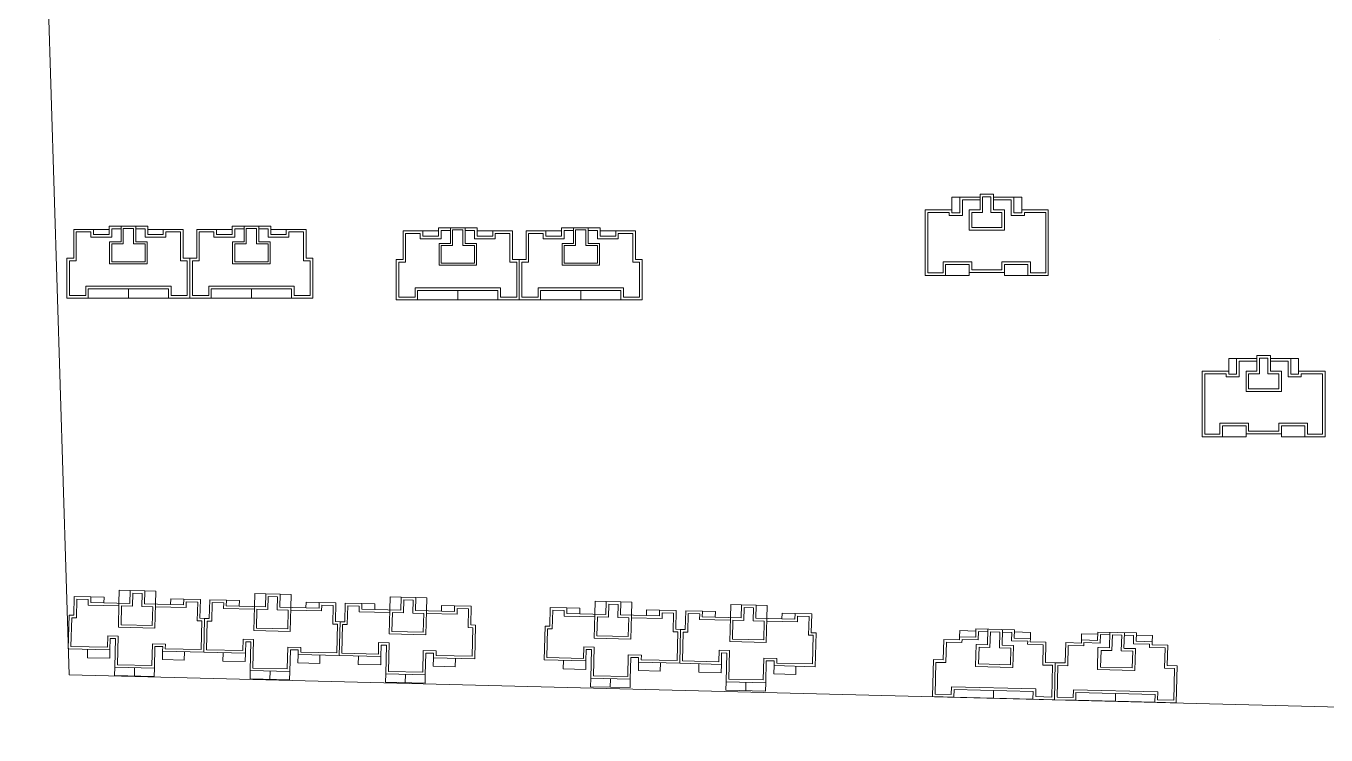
# Model space of a CAD drawing. Extents: x 109296 to 172296, y -14588 to 29909.
# Drawn here: x 112789 to 115782, y -11594 to -9962 of the extents above; entities that cross this region are included whole.
import ezdxf

# ---------------------------------------------------------------- set-up
doc = ezdxf.new("R2010")
doc.units = 0
doc.header["$LTSCALE"] = 1000
doc.header["$MEASUREMENT"] = 0
doc.layers.add('140', color=2, linetype='Continuous', lineweight=5)
doc.layers.add('DingDianTu', color=5, linetype='Continuous', lineweight=0)

# ---------------------------------------------------------------- blocks, each defined once
blk = doc.blocks.new('dafasfd')
at = {"layer": 'DingDianTu', "color": 7, "const_width": 100}
blk.add_lwpolyline([(36368038, 16363912), (36368954, 16361479), (36372042, 16362641), (36374261, 16356745), (36369114, 16354807), (36369537, 16353684), (36361113, 16350514), (36359352, 16355194), (36360288, 16355546), (36359830, 16356763), (36358894, 16356410), (36357556, 16359967)], close=True, dxfattribs=at)
for points in [[(36363546, 16362221), (36362876, 16363999), (36359039, 16362555), (36359708, 16360777)], [(36371734, 16355794), (36372686, 16353267), (36369878, 16352210), (36369350, 16353614)]]:
    blk.add_lwpolyline(points, dxfattribs=at)
at = {"layer": 'DingDianTu', "color": 7}
for points in [[(36369878, 16352210), (36361642, 16349110), (36361113, 16350514)], [(36368038, 16363912), (36371127, 16365074), (36372042, 16362641)]]:
    blk.add_lwpolyline(points, dxfattribs=at)
blk = doc.blocks.new('*E49')
at = {"layer": 'DingDianTu', "color": 7, "xscale": 0.001000002024510444, "yscale": 0.001000000163912773, "zscale": 0.001, "rotation": 339.3761177849276}
blk.add_blockref('dafasfd', (22613, -20413), dxfattribs=at)

msp = doc.modelspace()

# ---------------------------------------------------------------- linework, layer by layer
at = {"layer": '140', "color": 7}
for p, q in [((112789.1, -8241.3), (112888.4, -11454.9)), ((114921.1, -10356.1), (114939.1, -10356.1)), ((114921.1, -10384.9), (114921.1, -10356.1)), ((114939.1, -10356.1), (114939.1, -10392.1)), ((114985.9, -10356.1), (114939.1, -10356.1)), ((114985.9, -10348.9), (114985.9, -10356.1)), ((115017.1, -10348.9), (114985.9, -10348.9)), ((114985.9, -10356.1), (114985.9, -10384.9)), ((114991.9, -10354.9), (114991.9, -10356.1)), ((115011.1, -10354.9), (114991.9, -10354.9)), ((114991.9, -10356.1), (114991.9, -10390.9)), ((115011.1, -10390.9), (115011.1, -10354.9)), ((115017.1, -10356.1), (115017.1, -10348.9)), ((115017.1, -10384.9), (115017.1, -10348.9)), ((115063.9, -10356.1), (115017.1, -10356.1)), ((115081.9, -10356.1), (115063.9, -10356.1)), ((115063.9, -10392.1), (115063.9, -10356.1)), ((115081.9, -10384.9), (115081.9, -10356.1)), ((114859.9, -10384.9), (114859.9, -10536.1)), ((114899.5, -10384.9), (114859.9, -10384.9)), ((114921.1, -10384.9), (114899.5, -10384.9)), ((114921.1, -10392.1), (114921.1, -10384.9)), ((114945.1, -10362.1), (114945.1, -10398.1)), ((114985.9, -10362.1), (114945.1, -10362.1)), ((114960.7, -10384.9), (114960.7, -10431.7)), ((114985.9, -10384.9), (114960.7, -10384.9)), ((115057.9, -10362.1), (115017.1, -10362.1)), ((115042.3, -10384.9), (115017.1, -10384.9)), ((115042.3, -10431.7), (115042.3, -10384.9)), ((115057.9, -10398.1), (115057.9, -10362.1)), ((115081.9, -10384.9), (115081.9, -10392.1)), ((115103.5, -10384.9), (115081.9, -10384.9)), ((115143.1, -10384.9), (115103.5, -10384.9)), ((115143.1, -10536.1), (115143.1, -10384.9)), ((114865.9, -10390.9), (114865.9, -10530.1)), ((114899.5, -10390.9), (114865.9, -10390.9)), ((114915.1, -10390.9), (114899.5, -10390.9)), ((114915.1, -10398.1), (114915.1, -10390.9)), ((114945.1, -10398.1), (114915.1, -10398.1)), ((114939.1, -10392.1), (114921.1, -10392.1)), ((114966.7, -10390.9), (114966.7, -10425.7)), ((114991.9, -10390.9), (114966.7, -10390.9)), ((115036.3, -10390.9), (115011.1, -10390.9)), ((115036.3, -10425.7), (115036.3, -10390.9)), ((115087.9, -10398.1), (115057.9, -10398.1)), ((115081.9, -10392.1), (115063.9, -10392.1)), ((115087.9, -10390.9), (115087.9, -10398.1)), ((115103.5, -10390.9), (115087.9, -10390.9)), ((115137.1, -10390.9), (115103.5, -10390.9)), ((115137.1, -10530.1), (115137.1, -10390.9)), ((112898.9, -10429.9), (112944.5, -10429.9)), ((112898.9, -10495.9), (112898.9, -10429.9)), ((112904.9, -10435.9), (112938.5, -10435.9)), ((112904.9, -10501.9), (112904.9, -10435.9)), ((112938.5, -10435.9), (112938.5, -10447.9)), ((112942.1, -10429.9), (112944.5, -10429.9)), ((112944.5, -10429.9), (112980.5, -10429.9)), ((112944.5, -10429.9), (112944.5, -10441.9)), ((112944.5, -10441.9), (112980.5, -10441.9)), ((112980.5, -10422.7), (113069.3, -10422.7)), ((112980.5, -10441.9), (112980.5, -10422.7)), ((112986.5, -10428.7), (113008.1, -10428.7)), ((112986.5, -10447.9), (112986.5, -10428.7)), ((113008.1, -10422.7), (113008.1, -10458.7)), ((113036.9, -10427.5), (113012.9, -10427.5)), ((113012.9, -10427.5), (113012.9, -10463.5)), ((113036.9, -10463.5), (113036.9, -10427.5)), ((113041.7, -10458.7), (113041.7, -10422.7)), ((113041.7, -10428.7), (113063.3, -10428.7)), ((113063.3, -10428.7), (113063.3, -10447.9)), ((113069.3, -10422.7), (113069.3, -10441.9)), ((113105.3, -10429.9), (113069.3, -10429.9)), ((113069.3, -10441.9), (113105.3, -10441.9)), ((113105.3, -10429.9), (113150.9, -10429.9)), ((113105.3, -10441.9), (113105.3, -10429.9)), ((113111.3, -10435.9), (113144.9, -10435.9)), ((113111.3, -10447.9), (113111.3, -10435.9)), ((113144.9, -10435.9), (113144.9, -10501.9)), ((113150.9, -10429.9), (113150.9, -10495.9)), ((113182.1, -10429.9), (113227.7, -10429.9)), ((113182.1, -10495.9), (113182.1, -10429.9)), ((113188.1, -10435.9), (113221.7, -10435.9)), ((113188.1, -10501.9), (113188.1, -10435.9)), ((113221.7, -10435.9), (113221.7, -10447.9)), ((113225.3, -10429.9), (113227.7, -10429.9)), ((113227.7, -10429.9), (113263.7, -10429.9)), ((113227.7, -10429.9), (113227.7, -10441.9)), ((113227.7, -10441.9), (113263.7, -10441.9)), ((113263.7, -10422.7), (113352.5, -10422.7)), ((113263.7, -10441.9), (113263.7, -10422.7)), ((113269.7, -10428.7), (113291.3, -10428.7)), ((113269.7, -10447.9), (113269.7, -10428.7)), ((113291.3, -10422.7), (113291.3, -10458.7)), ((113320.1, -10427.5), (113296.1, -10427.5)), ((113296.1, -10427.5), (113296.1, -10463.5)), ((113320.1, -10463.5), (113320.1, -10427.5)), ((113324.9, -10458.7), (113324.9, -10422.7)), ((113324.9, -10428.7), (113346.5, -10428.7)), ((113346.5, -10428.7), (113346.5, -10447.9)), ((113352.5, -10422.7), (113352.5, -10441.9)), ((113388.5, -10429.9), (113352.5, -10429.9)), ((113352.5, -10441.9), (113388.5, -10441.9)), ((113388.5, -10429.9), (113434.1, -10429.9)), ((113388.5, -10441.9), (113388.5, -10429.9)), ((113394.5, -10435.9), (113428.1, -10435.9)), ((113394.5, -10447.9), (113394.5, -10435.9)), ((113428.1, -10435.9), (113428.1, -10501.9)), ((113434.1, -10429.9), (113434.1, -10495.9)), ((113657.3, -10433.4), (113702.9, -10433.4)), ((113657.3, -10499.4), (113657.3, -10433.4)), ((113663.3, -10439.4), (113696.9, -10439.4)), ((113663.3, -10505.4), (113663.3, -10439.4)), ((113696.9, -10439.4), (113696.9, -10451.4)), ((113700.5, -10433.4), (113702.9, -10433.4)), ((113702.9, -10433.4), (113738.9, -10433.4)), ((113702.9, -10433.4), (113702.9, -10445.4)), ((113702.9, -10445.4), (113738.9, -10445.4)), ((113738.9, -10426.2), (113827.7, -10426.2)), ((113738.9, -10445.4), (113738.9, -10426.2)), ((113744.9, -10432.2), (113766.5, -10432.2)), ((113744.9, -10451.4), (113744.9, -10432.2)), ((113766.5, -10426.2), (113766.5, -10462.2)), ((113795.3, -10431), (113771.3, -10431)), ((113771.3, -10431), (113771.3, -10467)), ((113795.3, -10467), (113795.3, -10431)), ((113800.1, -10462.2), (113800.1, -10426.2)), ((113800.1, -10432.2), (113821.7, -10432.2)), ((113821.7, -10432.2), (113821.7, -10451.4)), ((113827.7, -10426.2), (113827.7, -10445.4)), ((113863.7, -10433.4), (113827.7, -10433.4)), ((113827.7, -10445.4), (113863.7, -10445.4)), ((113863.7, -10433.4), (113909.3, -10433.4)), ((113863.7, -10445.4), (113863.7, -10433.4)), ((113869.7, -10439.4), (113903.3, -10439.4)), ((113869.7, -10451.4), (113869.7, -10439.4)), ((113903.3, -10439.4), (113903.3, -10505.4)), ((113909.3, -10433.4), (113909.3, -10499.4)), ((113940.5, -10433.4), (113986.1, -10433.4)), ((113940.5, -10499.4), (113940.5, -10433.4)), ((113946.5, -10439.4), (113980.1, -10439.4)), ((113946.5, -10505.4), (113946.5, -10439.4)), ((113980.1, -10439.4), (113980.1, -10451.4)), ((113983.7, -10433.4), (113986.1, -10433.4)), ((113986.1, -10433.4), (114022.1, -10433.4)), ((113986.1, -10433.4), (113986.1, -10445.4)), ((113986.1, -10445.4), (114022.1, -10445.4)), ((114022.1, -10426.2), (114110.9, -10426.2)), ((114022.1, -10445.4), (114022.1, -10426.2)), ((114028.1, -10432.2), (114049.7, -10432.2)), ((114028.1, -10451.4), (114028.1, -10432.2)), ((114049.7, -10426.2), (114049.7, -10462.2)), ((114078.5, -10431), (114054.5, -10431)), ((114054.5, -10431), (114054.5, -10467)), ((114078.5, -10467), (114078.5, -10431)), ((114083.3, -10462.2), (114083.3, -10426.2)), ((114083.3, -10432.2), (114104.9, -10432.2)), ((114104.9, -10432.2), (114104.9, -10451.4)), ((114110.9, -10426.2), (114110.9, -10445.4)), ((114146.9, -10433.4), (114110.9, -10433.4)), ((114110.9, -10445.4), (114146.9, -10445.4)), ((114146.9, -10433.4), (114192.5, -10433.4)), ((114146.9, -10445.4), (114146.9, -10433.4)), ((114152.9, -10439.4), (114186.5, -10439.4)), ((114152.9, -10451.4), (114152.9, -10439.4)), ((114186.5, -10439.4), (114186.5, -10505.4)), ((114192.5, -10433.4), (114192.5, -10499.4)), ((114960.7, -10431.7), (115042.3, -10431.7)), ((114966.7, -10425.7), (115036.3, -10425.7)), ((112938.5, -10447.9), (112986.5, -10447.9)), ((112981.7, -10458.7), (112981.7, -10509.1)), ((113008.1, -10458.7), (112981.7, -10458.7)), ((112986.5, -10463.5), (112986.5, -10504.3)), ((113012.9, -10463.5), (112986.5, -10463.5)), ((113063.3, -10463.5), (113036.9, -10463.5)), ((113068.1, -10458.7), (113041.7, -10458.7)), ((113063.3, -10447.9), (113111.3, -10447.9)), ((113063.3, -10504.3), (113063.3, -10463.5)), ((113068.1, -10509.1), (113068.1, -10458.7)), ((113221.7, -10447.9), (113269.7, -10447.9)), ((113264.9, -10458.7), (113264.9, -10509.1)), ((113291.3, -10458.7), (113264.9, -10458.7)), ((113269.7, -10463.5), (113269.7, -10504.3)), ((113296.1, -10463.5), (113269.7, -10463.5)), ((113346.5, -10463.5), (113320.1, -10463.5)), ((113351.3, -10458.7), (113324.9, -10458.7)), ((113346.5, -10447.9), (113394.5, -10447.9)), ((113346.5, -10504.3), (113346.5, -10463.5)), ((113351.3, -10509.1), (113351.3, -10458.7)), ((113696.9, -10451.4), (113744.9, -10451.4)), ((113740.1, -10462.2), (113740.1, -10512.6)), ((113766.5, -10462.2), (113740.1, -10462.2)), ((113744.9, -10467), (113744.9, -10507.8)), ((113771.3, -10467), (113744.9, -10467)), ((113821.7, -10467), (113795.3, -10467)), ((113826.5, -10462.2), (113800.1, -10462.2)), ((113821.7, -10451.4), (113869.7, -10451.4)), ((113821.7, -10507.8), (113821.7, -10467)), ((113826.5, -10512.6), (113826.5, -10462.2)), ((113980.1, -10451.4), (114028.1, -10451.4)), ((114023.3, -10462.2), (114023.3, -10512.6)), ((114049.7, -10462.2), (114023.3, -10462.2)), ((114028.1, -10467), (114028.1, -10507.8)), ((114054.5, -10467), (114028.1, -10467)), ((114104.9, -10467), (114078.5, -10467)), ((114109.7, -10462.2), (114083.3, -10462.2)), ((114104.9, -10451.4), (114152.9, -10451.4)), ((114104.9, -10507.8), (114104.9, -10467)), ((114109.7, -10512.6), (114109.7, -10462.2)), ((112883.3, -10495.9), (112898.9, -10495.9)), ((112883.3, -10588.3), (112883.3, -10495.9)), ((112889.3, -10501.9), (112904.9, -10501.9)), ((112889.3, -10582.3), (112889.3, -10501.9)), ((112986.5, -10504.3), (113063.3, -10504.3)), ((113144.9, -10501.9), (113160.5, -10501.9)), ((113150.9, -10495.9), (113166.5, -10495.9)), ((113160.5, -10501.9), (113160.5, -10582.3)), ((113166.5, -10495.9), (113166.5, -10588.3)), ((113166.5, -10495.9), (113182.1, -10495.9)), ((113166.5, -10588.3), (113166.5, -10495.9)), ((113172.5, -10501.9), (113188.1, -10501.9)), ((113172.5, -10582.3), (113172.5, -10501.9)), ((113269.7, -10504.3), (113346.5, -10504.3)), ((113428.1, -10501.9), (113443.7, -10501.9)), ((113434.1, -10495.9), (113449.7, -10495.9)), ((113443.7, -10501.9), (113443.7, -10582.3)), ((113449.7, -10495.9), (113449.7, -10588.3)), ((113641.7, -10499.4), (113657.3, -10499.4)), ((113641.7, -10591.8), (113641.7, -10499.4)), ((113647.7, -10505.4), (113663.3, -10505.4)), ((113647.7, -10585.8), (113647.7, -10505.4)), ((113903.3, -10505.4), (113918.9, -10505.4)), ((113909.3, -10499.4), (113924.9, -10499.4)), ((113918.9, -10505.4), (113918.9, -10585.8)), ((113924.9, -10499.4), (113924.9, -10591.8)), ((113924.9, -10499.4), (113940.5, -10499.4)), ((113924.9, -10591.8), (113924.9, -10499.4)), ((113930.9, -10505.4), (113946.5, -10505.4)), ((113930.9, -10585.8), (113930.9, -10505.4)), ((114186.5, -10505.4), (114202.1, -10505.4)), ((114192.5, -10499.4), (114208.1, -10499.4)), ((114202.1, -10505.4), (114202.1, -10585.8)), ((114208.1, -10499.4), (114208.1, -10591.8)), ((114900.7, -10504.9), (114966.7, -10504.9)), ((114900.7, -10530.1), (114900.7, -10504.9)), ((114966.7, -10504.9), (114966.7, -10522.9)), ((115036.3, -10504.9), (115102.3, -10504.9)), ((115036.3, -10522.9), (115036.3, -10504.9)), ((115102.3, -10504.9), (115102.3, -10530.1)), ((112981.7, -10507.9), (112981.7, -10509.1)), ((112981.7, -10509.1), (113068.1, -10509.1)), ((113066.9, -10509.1), (113068.1, -10509.1)), ((113264.9, -10507.9), (113264.9, -10509.1)), ((113264.9, -10509.1), (113351.3, -10509.1)), ((113350.1, -10509.1), (113351.3, -10509.1)), ((113740.1, -10511.4), (113740.1, -10512.6)), ((113740.1, -10512.6), (113826.5, -10512.6)), ((113744.9, -10507.8), (113821.7, -10507.8)), ((113825.3, -10512.6), (113826.5, -10512.6)), ((114023.3, -10511.4), (114023.3, -10512.6)), ((114023.3, -10512.6), (114109.7, -10512.6)), ((114028.1, -10507.8), (114104.9, -10507.8)), ((114108.5, -10512.6), (114109.7, -10512.6)), ((114859.9, -10536.1), (114906.7, -10536.1)), ((114865.9, -10530.1), (114900.7, -10530.1)), ((114906.7, -10510.9), (114960.7, -10510.9)), ((114906.7, -10536.1), (114906.7, -10510.9)), ((114906.7, -10536.1), (114960.7, -10536.1)), ((114960.7, -10510.9), (114960.7, -10528.9)), ((114960.7, -10536.1), (114960.7, -10528.9)), ((114960.7, -10528.9), (115001.5, -10528.9)), ((114966.7, -10522.9), (115001.5, -10522.9)), ((115001.5, -10522.9), (115036.3, -10522.9)), ((115001.5, -10528.9), (115042.3, -10528.9)), ((115042.3, -10510.9), (115096.3, -10510.9)), ((115042.3, -10528.9), (115042.3, -10510.9)), ((115042.3, -10536.1), (115042.3, -10528.9)), ((115096.3, -10536.1), (115042.3, -10536.1)), ((115096.3, -10510.9), (115096.3, -10536.1)), ((115096.3, -10536.1), (115143.1, -10536.1)), ((115102.3, -10530.1), (115137.1, -10530.1)), ((112926.5, -10560.7), (112926.5, -10582.3)), ((113024.9, -10560.7), (112926.5, -10560.7)), ((113123.3, -10560.7), (113024.9, -10560.7)), ((113123.3, -10582.3), (113123.3, -10560.7)), ((113209.7, -10560.7), (113209.7, -10582.3)), ((113308.1, -10560.7), (113209.7, -10560.7)), ((113406.5, -10560.7), (113308.1, -10560.7)), ((113406.5, -10582.3), (113406.5, -10560.7)), ((113684.9, -10564.2), (113684.9, -10585.8)), ((113783.3, -10564.2), (113684.9, -10564.2)), ((113881.7, -10564.2), (113783.3, -10564.2)), ((113881.7, -10585.8), (113881.7, -10564.2)), ((113968.1, -10564.2), (113968.1, -10585.8)), ((114066.5, -10564.2), (113968.1, -10564.2)), ((114164.9, -10564.2), (114066.5, -10564.2)), ((114164.9, -10585.8), (114164.9, -10564.2)), ((112932.5, -10588.3), (112883.3, -10588.3)), ((112926.5, -10582.3), (112889.3, -10582.3)), ((112932.5, -10566.7), (112932.5, -10588.3)), ((113024.9, -10566.7), (112932.5, -10566.7)), ((113024.9, -10588.3), (112932.5, -10588.3)), ((113117.3, -10566.7), (113024.9, -10566.7)), ((113024.9, -10566.7), (113024.9, -10588.3)), ((113024.9, -10588.3), (113117.3, -10588.3)), ((113117.3, -10588.3), (113117.3, -10566.7)), ((113166.5, -10588.3), (113117.3, -10588.3)), ((113160.5, -10582.3), (113123.3, -10582.3)), ((113215.7, -10588.3), (113166.5, -10588.3)), ((113209.7, -10582.3), (113172.5, -10582.3)), ((113215.7, -10566.7), (113215.7, -10588.3)), ((113308.1, -10566.7), (113215.7, -10566.7)), ((113308.1, -10588.3), (113215.7, -10588.3)), ((113400.5, -10566.7), (113308.1, -10566.7)), ((113308.1, -10566.7), (113308.1, -10588.3)), ((113308.1, -10588.3), (113400.5, -10588.3)), ((113400.5, -10588.3), (113400.5, -10566.7)), ((113449.7, -10588.3), (113400.5, -10588.3)), ((113443.7, -10582.3), (113406.5, -10582.3)), ((113690.9, -10591.8), (113641.7, -10591.8)), ((113684.9, -10585.8), (113647.7, -10585.8)), ((113690.9, -10570.2), (113690.9, -10591.8)), ((113783.3, -10570.2), (113690.9, -10570.2)), ((113783.3, -10591.8), (113690.9, -10591.8)), ((113875.7, -10570.2), (113783.3, -10570.2)), ((113783.3, -10570.2), (113783.3, -10591.8)), ((113783.3, -10591.8), (113875.7, -10591.8)), ((113875.7, -10591.8), (113875.7, -10570.2)), ((113924.9, -10591.8), (113875.7, -10591.8)), ((113918.9, -10585.8), (113881.7, -10585.8)), ((113974.1, -10591.8), (113924.9, -10591.8)), ((113968.1, -10585.8), (113930.9, -10585.8)), ((113974.1, -10570.2), (113974.1, -10591.8)), ((114066.5, -10570.2), (113974.1, -10570.2)), ((114066.5, -10591.8), (113974.1, -10591.8)), ((114158.9, -10570.2), (114066.5, -10570.2)), ((114066.5, -10570.2), (114066.5, -10591.8)), ((114066.5, -10591.8), (114158.9, -10591.8)), ((114158.9, -10591.8), (114158.9, -10570.2)), ((114208.1, -10591.8), (114158.9, -10591.8)), ((114202.1, -10585.8), (114164.9, -10585.8)), ((115558.7, -10727.4), (115576.7, -10727.4)), ((115558.7, -10756.2), (115558.7, -10727.4)), ((115576.7, -10727.4), (115576.7, -10763.4)), ((115623.5, -10727.4), (115576.7, -10727.4)), ((115582.7, -10733.4), (115582.7, -10769.4)), ((115623.5, -10733.4), (115582.7, -10733.4)), ((115623.5, -10720.2), (115623.5, -10727.4)), ((115654.7, -10720.2), (115623.5, -10720.2)), ((115623.5, -10727.4), (115623.5, -10756.2)), ((115629.5, -10726.2), (115629.5, -10727.4)), ((115648.7, -10726.2), (115629.5, -10726.2)), ((115629.5, -10727.4), (115629.5, -10762.2)), ((115648.7, -10762.2), (115648.7, -10726.2)), ((115654.7, -10727.4), (115654.7, -10720.2)), ((115654.7, -10756.2), (115654.7, -10720.2)), ((115701.5, -10727.4), (115654.7, -10727.4)), ((115695.5, -10733.4), (115654.7, -10733.4)), ((115695.5, -10769.4), (115695.5, -10733.4)), ((115719.5, -10727.4), (115701.5, -10727.4)), ((115701.5, -10763.4), (115701.5, -10727.4)), ((115719.5, -10756.2), (115719.5, -10727.4)), ((115497.5, -10756.2), (115497.5, -10907.4)), ((115537.1, -10756.2), (115497.5, -10756.2)), ((115503.5, -10762.2), (115503.5, -10901.4)), ((115537.1, -10762.2), (115503.5, -10762.2)), ((115558.7, -10756.2), (115537.1, -10756.2)), ((115552.7, -10762.2), (115537.1, -10762.2)), ((115552.7, -10769.4), (115552.7, -10762.2)), ((115582.7, -10769.4), (115552.7, -10769.4)), ((115558.7, -10763.4), (115558.7, -10756.2)), ((115576.7, -10763.4), (115558.7, -10763.4)), ((115598.3, -10756.2), (115598.3, -10803)), ((115623.5, -10756.2), (115598.3, -10756.2)), ((115604.3, -10762.2), (115604.3, -10797)), ((115629.5, -10762.2), (115604.3, -10762.2)), ((115673.9, -10762.2), (115648.7, -10762.2)), ((115679.9, -10756.2), (115654.7, -10756.2)), ((115673.9, -10797), (115673.9, -10762.2)), ((115679.9, -10803), (115679.9, -10756.2)), ((115725.5, -10769.4), (115695.5, -10769.4)), ((115719.5, -10763.4), (115701.5, -10763.4)), ((115719.5, -10756.2), (115719.5, -10763.4)), ((115741.1, -10756.2), (115719.5, -10756.2)), ((115725.5, -10762.2), (115725.5, -10769.4)), ((115741.1, -10762.2), (115725.5, -10762.2)), ((115780.7, -10756.2), (115741.1, -10756.2)), ((115774.7, -10762.2), (115741.1, -10762.2)), ((115774.7, -10901.4), (115774.7, -10762.2)), ((115780.7, -10907.4), (115780.7, -10756.2)), ((115598.3, -10803), (115679.9, -10803)), ((115604.3, -10797), (115673.9, -10797)), ((115538.3, -10876.2), (115604.3, -10876.2)), ((115538.3, -10901.4), (115538.3, -10876.2)), ((115544.3, -10882.2), (115598.3, -10882.2)), ((115544.3, -10907.4), (115544.3, -10882.2)), ((115598.3, -10882.2), (115598.3, -10900.2)), ((115604.3, -10876.2), (115604.3, -10894.2)), ((115604.3, -10894.2), (115639.1, -10894.2)), ((115639.1, -10894.2), (115673.9, -10894.2)), ((115673.9, -10876.2), (115739.9, -10876.2)), ((115673.9, -10894.2), (115673.9, -10876.2)), ((115679.9, -10882.2), (115733.9, -10882.2)), ((115679.9, -10900.2), (115679.9, -10882.2)), ((115733.9, -10882.2), (115733.9, -10907.4)), ((115739.9, -10876.2), (115739.9, -10901.4)), ((115497.5, -10907.4), (115544.3, -10907.4)), ((115503.5, -10901.4), (115538.3, -10901.4)), ((115544.3, -10907.4), (115598.3, -10907.4)), ((115598.3, -10907.4), (115598.3, -10900.2)), ((115598.3, -10900.2), (115639.1, -10900.2)), ((115639.1, -10900.2), (115679.9, -10900.2)), ((115679.9, -10907.4), (115679.9, -10900.2)), ((115733.9, -10907.4), (115679.9, -10907.4)), ((115733.9, -10907.4), (115780.7, -10907.4)), ((115739.9, -10901.4), (115774.7, -10901.4)), ((112899.3, -11317.8), (112900.3, -11274.6)), ((112900.3, -11274.6), (112938.7, -11275.6)), ((112905.1, -11323.9), (112906.2, -11280.8)), ((112906.2, -11280.8), (112932.6, -11281.4)), ((112932.6, -11281.4), (112932.3, -11294.6)), ((112938.7, -11275.6), (112938.4, -11288.8)), ((112938.7, -11275.6), (112968.7, -11276.3)), ((112968.7, -11276.3), (112968.4, -11289.5)), ((113003.2, -11290.4), (113003.9, -11260.4)), ((113003.9, -11260.4), (113029.1, -11261)), ((113028.4, -11291), (113029.1, -11261)), ((113029.1, -11261), (113062.7, -11261.8)), ((113035, -11267.1), (113034.2, -11297.1)), ((113056.6, -11267.7), (113035, -11267.1)), ((113055.8, -11297.7), (113056.6, -11267.7)), ((113062.7, -11261.8), (113062, -11291.8)), ((113062.7, -11261.8), (113087.9, -11262.4)), ((113087.9, -11262.4), (113087.2, -11292.4)), ((113121.9, -11293.3), (113122.3, -11280.1)), ((113122.3, -11280.1), (113152.3, -11280.8)), ((113151.9, -11294), (113152.3, -11280.8)), ((113152.3, -11280.8), (113190.6, -11281.8)), ((113190.6, -11281.8), (113189.6, -11325)), ((113211.2, -11325.5), (113212.2, -11282.3)), ((113212.2, -11282.3), (113250.6, -11283.3)), ((113250.6, -11283.3), (113250.3, -11296.5)), ((113250.6, -11283.3), (113280.6, -11284)), ((113280.6, -11284), (113280.3, -11297.2)), ((113315.1, -11298.1), (113315.8, -11268.1)), ((113315.8, -11268.1), (113341, -11268.7)), ((113340.3, -11298.7), (113341, -11268.7)), ((113341, -11268.7), (113374.6, -11269.5)), ((113346.9, -11274.9), (113346.1, -11304.9)), ((113368.5, -11275.4), (113346.9, -11274.9)), ((113367.7, -11305.4), (113368.5, -11275.4)), ((113374.6, -11269.5), (113373.9, -11299.5)), ((113374.6, -11269.5), (113399.8, -11270.2)), ((113399.8, -11270.2), (113399.1, -11300.2)), ((113627, -11305.8), (113627.7, -11275.8)), ((113627.7, -11275.8), (113652.9, -11276.4)), ((113652.2, -11306.4), (113652.9, -11276.4)), ((113652.9, -11276.4), (113686.5, -11277.3)), ((113658.8, -11282.6), (113658, -11312.6)), ((113680.4, -11283.1), (113658.8, -11282.6)), ((113679.6, -11313.1), (113680.4, -11283.1)), ((113686.5, -11277.3), (113685.8, -11307.3)), ((113686.5, -11277.3), (113711.7, -11277.9)), ((113711.7, -11277.9), (113711, -11307.9)), ((112932.3, -11294.6), (113003, -11296.4)), ((112938.4, -11288.8), (113028.4, -11291)), ((113003.2, -11290.4), (113001.8, -11345.5)), ((113009, -11296.5), (113008, -11339.7)), ((113034.2, -11297.1), (113009, -11296.5)), ((113081, -11298.3), (113055.8, -11297.7)), ((113062, -11291.8), (113151.9, -11294)), ((113079.9, -11341.5), (113081, -11298.3)), ((113085.8, -11347.6), (113087.2, -11292.4)), ((113087, -11298.4), (113157.8, -11300.2)), ((113157.8, -11300.2), (113158.1, -11287)), ((113158.1, -11287), (113184.5, -11287.6)), ((113184.5, -11287.6), (113183.4, -11330.8)), ((113217, -11331.7), (113218.1, -11288.5)), ((113218.1, -11288.5), (113244.5, -11289.1)), ((113244.5, -11289.1), (113244.2, -11302.3)), ((113244.2, -11302.3), (113314.9, -11304.1)), ((113250.3, -11296.5), (113340.3, -11298.7)), ((113315.1, -11298.1), (113313.7, -11353.3)), ((113320.9, -11304.2), (113319.9, -11347.4)), ((113346.1, -11304.9), (113320.9, -11304.2)), ((113392.9, -11306), (113367.7, -11305.4)), ((113373.9, -11299.5), (113463.8, -11301.8)), ((113391.8, -11349.2), (113392.9, -11306)), ((113397.7, -11355.3), (113399.1, -11300.2)), ((113398.9, -11306.2), (113469.7, -11307.9)), ((113433.8, -11301), (113434.2, -11287.8)), ((113434.2, -11287.8), (113464.2, -11288.6)), ((113463.8, -11301.8), (113464.2, -11288.6)), ((113464.2, -11288.6), (113502.6, -11289.5)), ((113469.7, -11307.9), (113470, -11294.7)), ((113470, -11294.7), (113496.4, -11295.4)), ((113496.4, -11295.4), (113495.3, -11338.6)), ((113502.6, -11289.5), (113501.5, -11332.7)), ((113523.1, -11333.2), (113524.1, -11290.1)), ((113524.1, -11290.1), (113562.5, -11291)), ((113528.9, -11339.4), (113530, -11296.2)), ((113530, -11296.2), (113556.4, -11296.9)), ((113556.4, -11296.9), (113556.1, -11310.1)), ((113556.1, -11310.1), (113626.8, -11311.8)), ((113562.5, -11291), (113562.2, -11304.2)), ((113562.2, -11304.2), (113652.2, -11306.4)), ((113562.5, -11291), (113592.5, -11291.8)), ((113592.5, -11291.8), (113592.2, -11304.9)), ((113627, -11305.8), (113625.6, -11361)), ((113632.8, -11312), (113631.8, -11355.1)), ((113658, -11312.6), (113632.8, -11312)), ((113704.8, -11313.7), (113679.6, -11313.1)), ((113685.8, -11307.3), (113775.7, -11309.5)), ((113703.7, -11356.9), (113704.8, -11313.7)), ((113709.6, -11363.1), (113711, -11307.9)), ((113710.8, -11313.9), (113781.6, -11315.6)), ((113745.7, -11308.7), (113746.1, -11295.6)), ((113746.1, -11295.6), (113776.1, -11296.3)), ((113775.7, -11309.5), (113776.1, -11296.3)), ((113776.1, -11296.3), (113814.5, -11297.2)), ((113781.6, -11315.6), (113781.9, -11302.4)), ((113781.9, -11302.4), (113808.3, -11303.1)), ((113808.3, -11303.1), (113807.2, -11346.3)), ((113814.5, -11297.2), (113813.4, -11340.4)), ((113995.1, -11343.2), (113996.2, -11300)), ((113996.2, -11300), (114034.6, -11301)), ((114001, -11349.4), (114002.1, -11306.2)), ((114002.1, -11306.2), (114028.5, -11306.8)), ((114028.5, -11306.8), (114028.1, -11320)), ((114034.6, -11301), (114034.3, -11314.2)), ((114034.3, -11314.2), (114124.3, -11316.4)), ((114034.6, -11301), (114064.6, -11301.7)), ((114064.6, -11301.7), (114064.3, -11314.9)), ((114099.1, -11315.8), (114099.8, -11285.8)), ((114099.8, -11285.8), (114125, -11286.4)), ((114124.3, -11316.4), (114125, -11286.4)), ((114125, -11286.4), (114158.6, -11287.2)), ((114130.8, -11292.6), (114130.1, -11322.5)), ((114152.4, -11293.1), (114130.8, -11292.6)), ((114151.7, -11323.1), (114152.4, -11293.1)), ((114158.6, -11287.2), (114157.8, -11317.2)), ((114158.6, -11287.2), (114183.8, -11287.9)), ((114183.8, -11287.9), (114183, -11317.9)), ((114217.8, -11318.7), (114218.2, -11305.5)), ((114218.2, -11305.5), (114248.1, -11306.3)), ((114247.8, -11319.5), (114248.1, -11306.3)), ((114248.1, -11306.3), (114286.5, -11307.2)), ((114253.7, -11325.6), (114254, -11312.4)), ((114254, -11312.4), (114280.4, -11313.1)), ((114280.4, -11313.1), (114279.3, -11356.3)), ((114286.5, -11307.2), (114285.5, -11350.4)), ((114307.1, -11350.9), (114308.1, -11307.8)), ((114308.1, -11307.8), (114346.5, -11308.7)), ((114312.9, -11357.1), (114314, -11313.9)), ((114314, -11313.9), (114340.4, -11314.6)), ((114340.4, -11314.6), (114340, -11327.7)), ((114346.5, -11308.7), (114346.2, -11321.9)), ((114346.5, -11308.7), (114376.5, -11309.4)), ((114376.5, -11309.4), (114376.2, -11322.6)), ((114411, -11323.5), (114411.7, -11293.5)), ((114411.7, -11293.5), (114436.9, -11294.1)), ((114436.2, -11324.1), (114436.9, -11294.1)), ((114436.9, -11294.1), (114470.5, -11295)), ((114442.7, -11300.3), (114442, -11330.3)), ((114464.3, -11300.8), (114442.7, -11300.3)), ((114463.6, -11330.8), (114464.3, -11300.8)), ((114470.5, -11295), (114469.7, -11325)), ((114470.5, -11295), (114495.7, -11295.6)), ((114495.7, -11295.6), (114494.9, -11325.6)), ((114529.7, -11326.4), (114530.1, -11313.2)), ((114530.1, -11313.2), (114560, -11314)), ((114559.7, -11327.2), (114560, -11314)), ((114560, -11314), (114598.4, -11314.9)), ((114598.4, -11314.9), (114597.4, -11358.1)), ((112886.5, -11395.5), (112888.5, -11317.5)), ((112888.5, -11317.5), (112899.3, -11317.8)), ((112892.7, -11389.7), (112894.3, -11323.7)), ((112894.3, -11323.7), (112905.1, -11323.9)), ((113008, -11339.7), (113079.9, -11341.5)), ((113183.4, -11330.8), (113194.2, -11331.1)), ((113189.6, -11325), (113200.4, -11325.3)), ((113194.2, -11331.1), (113192.6, -11397.1)), ((113200.4, -11325.3), (113198.4, -11403.2)), ((113198.4, -11403.2), (113200.4, -11325.3)), ((113200.4, -11325.3), (113211.2, -11325.5)), ((113204.6, -11397.4), (113206.2, -11331.4)), ((113206.2, -11331.4), (113217, -11331.7)), ((113495.3, -11338.6), (113506.1, -11338.8)), ((113501.5, -11332.7), (113512.3, -11333)), ((113506.1, -11338.8), (113504.5, -11404.8)), ((113512.3, -11333), (113510.3, -11411)), ((113510.3, -11411), (113512.3, -11333)), ((113512.3, -11333), (113523.1, -11333.2)), ((113516.5, -11405.1), (113518.1, -11339.1)), ((113518.1, -11339.1), (113528.9, -11339.4)), ((113813.4, -11340.4), (113824.2, -11340.7)), ((113824.2, -11340.7), (113822.3, -11418.7)), ((113982.4, -11420.9), (113984.4, -11342.9)), ((113984.4, -11342.9), (113995.1, -11343.2)), ((114028.1, -11320), (114098.9, -11321.8)), ((114099.1, -11315.8), (114097.7, -11371)), ((114104.9, -11321.9), (114103.8, -11365.1)), ((114130.1, -11322.5), (114104.9, -11321.9)), ((114176.9, -11323.7), (114151.7, -11323.1)), ((114157.8, -11317.2), (114247.8, -11319.5)), ((114175.8, -11366.9), (114176.9, -11323.7)), ((114181.7, -11373), (114183, -11317.9)), ((114182.9, -11323.9), (114253.7, -11325.6)), ((114340, -11327.7), (114410.8, -11329.5)), ((114346.2, -11321.9), (114436.2, -11324.1)), ((114411, -11323.5), (114409.6, -11378.7)), ((114416.8, -11329.6), (114415.7, -11372.8)), ((114442, -11330.3), (114416.8, -11329.6)), ((114488.8, -11331.4), (114463.6, -11330.8)), ((114469.7, -11325), (114559.7, -11327.2)), ((114487.7, -11374.6), (114488.8, -11331.4)), ((114493.6, -11380.8), (114494.9, -11325.6)), ((114494.8, -11331.6), (114565.6, -11333.3)), ((114565.6, -11333.3), (114565.9, -11320.1)), ((114565.9, -11320.1), (114592.3, -11320.8)), ((114592.3, -11320.8), (114591.2, -11364)), ((112977.3, -11365.3), (112976.7, -11391.7)), ((113001.3, -11365.9), (112977.3, -11365.3)), ((112983.2, -11371.5), (112982.5, -11397.9)), ((112995.2, -11371.8), (112983.2, -11371.5)), ((112993.5, -11437.8), (112995.2, -11371.8)), ((112999.7, -11431.9), (113001.3, -11365.9)), ((113001.8, -11345.5), (113085.8, -11347.6)), ((113289.2, -11373.1), (113288.6, -11399.5)), ((113313.2, -11373.7), (113289.2, -11373.1)), ((113311.6, -11439.6), (113313.2, -11373.7)), ((113313.7, -11353.3), (113397.7, -11355.3)), ((113319.9, -11347.4), (113391.8, -11349.2)), ((113625.6, -11361), (113709.6, -11363.1)), ((113631.8, -11355.1), (113703.7, -11356.9)), ((113807.2, -11346.3), (113818, -11346.6)), ((113818, -11346.6), (113816.4, -11412.5)), ((113988.6, -11415.1), (113990.2, -11349.1)), ((113990.2, -11349.1), (114001, -11349.4)), ((114097.7, -11371), (114181.7, -11373)), ((114103.8, -11365.1), (114175.8, -11366.9)), ((114279.3, -11356.3), (114290.1, -11356.5)), ((114285.5, -11350.4), (114296.3, -11350.7)), ((114290.1, -11356.5), (114288.5, -11422.5)), ((114296.3, -11350.7), (114294.3, -11428.6)), ((114294.3, -11428.6), (114296.3, -11350.7)), ((114296.3, -11350.7), (114307.1, -11350.9)), ((114300.5, -11422.8), (114302.1, -11356.8)), ((114302.1, -11356.8), (114312.9, -11357.1)), ((114415.7, -11372.8), (114487.7, -11374.6)), ((114591.2, -11364), (114602, -11364.2)), ((114597.4, -11358.1), (114608.2, -11358.4)), ((114602, -11364.2), (114600.4, -11430.2)), ((114608.2, -11358.4), (114606.2, -11436.4)), ((114902.5, -11374), (114901.3, -11420.8)), ((114938.4, -11374.9), (114902.5, -11374)), ((114938.6, -11367.7), (114938.4, -11374.9)), ((114938.6, -11367.7), (114939, -11353.3)), ((114975.8, -11368.7), (114938.6, -11367.7)), ((114939, -11353.3), (114976.2, -11354.3)), ((114944.5, -11373.9), (114944.3, -11381.1)), ((114981.7, -11374.8), (114944.5, -11373.9)), ((114976.3, -11349.5), (114975.8, -11368.7)), ((115065.1, -11351.7), (114976.3, -11349.5)), ((114982.2, -11355.6), (114981.7, -11374.8)), ((115003.7, -11356.2), (114982.2, -11355.6)), ((115003.9, -11350.2), (115003, -11384.9)), ((115009.8, -11356.3), (115008.8, -11392.3)), ((115031.3, -11356.9), (115009.8, -11356.3)), ((115030.4, -11392.9), (115031.3, -11356.9)), ((115036.6, -11387), (115037.5, -11351)), ((115058.9, -11357.6), (115037.3, -11357)), ((115058.4, -11376.8), (115058.9, -11357.6)), ((115064.6, -11370.9), (115065.1, -11351.7)), ((115101.8, -11371.8), (115064.6, -11370.9)), ((115102.1, -11357.5), (115065, -11356.5)), ((115101.6, -11379), (115101.8, -11371.8)), ((115101.8, -11371.8), (115102.1, -11357.5)), ((115219.3, -11374.8), (115219.2, -11382)), ((115219.3, -11374.8), (115219.7, -11360.4)), ((115256.5, -11375.8), (115219.3, -11374.8)), ((115219.7, -11360.4), (115256.9, -11361.4)), ((115257, -11356.6), (115256.5, -11375.8)), ((115345.8, -11358.8), (115257, -11356.6)), ((115262.9, -11362.7), (115262.4, -11381.9)), ((115284.4, -11363.3), (115262.9, -11362.7)), ((115284.6, -11357.3), (115283.7, -11392.1)), ((115290.5, -11363.4), (115289.5, -11399.4)), ((115312, -11364), (115290.5, -11363.4)), ((115311.1, -11400), (115312, -11364)), ((115317.3, -11394.1), (115318.2, -11358.1)), ((115339.6, -11364.7), (115318, -11364.1)), ((115339.1, -11383.9), (115339.6, -11364.7)), ((115345.3, -11378), (115345.8, -11358.8)), ((115382.8, -11364.6), (115345.7, -11363.6)), ((115382.5, -11379), (115382.8, -11364.6)), ((112982.5, -11397.9), (112886.5, -11395.5)), ((112976.7, -11391.7), (112892.7, -11389.7)), ((112930.9, -11396.6), (112930.4, -11415.8)), ((112982, -11417.1), (112982.5, -11397.9)), ((113080.1, -11383.5), (113078.8, -11433.9)), ((113110.1, -11384.2), (113080.1, -11383.5)), ((113085.9, -11389.6), (113084.7, -11440)), ((113103.9, -11390.1), (113085.9, -11389.6)), ((113103.2, -11420.1), (113103.7, -11400.9)), ((113103.7, -11400.9), (113103.9, -11390.1)), ((113198.4, -11403.2), (113103.7, -11400.9)), ((113109.8, -11395), (113110.1, -11384.2)), ((113192.6, -11397.1), (113109.8, -11395)), ((113154.1, -11402.1), (113153.6, -11421.3)), ((113294.4, -11405.6), (113198.4, -11403.2)), ((113288.6, -11399.5), (113204.6, -11397.4)), ((113242.8, -11404.3), (113242.4, -11423.5)), ((113295.1, -11379.2), (113294.4, -11405.6)), ((113307.1, -11379.5), (113295.1, -11379.2)), ((113305.4, -11445.5), (113307.1, -11379.5)), ((113392, -11391.2), (113390.8, -11441.6)), ((113422, -11392), (113392, -11391.2)), ((113397.8, -11397.4), (113396.6, -11447.7)), ((113415.8, -11397.8), (113397.8, -11397.4)), ((113415.6, -11408.6), (113415.8, -11397.8)), ((113421.7, -11402.8), (113422, -11392)), ((113504.5, -11404.8), (113421.7, -11402.8)), ((113601.1, -11380.8), (113600.5, -11407.2)), ((113625.1, -11381.4), (113601.1, -11380.8)), ((113607, -11386.9), (113606.3, -11413.3)), ((113619, -11387.2), (113607, -11386.9)), ((113617.3, -11453.2), (113619, -11387.2)), ((113623.5, -11447.4), (113625.1, -11381.4)), ((113703.9, -11398.9), (113702.7, -11449.3)), ((113733.9, -11399.7), (113703.9, -11398.9)), ((113733.6, -11410.5), (113733.9, -11399.7)), ((114073.2, -11390.8), (114072.5, -11417.2)), ((114097.2, -11391.4), (114073.2, -11390.8)), ((114079, -11396.9), (114078.4, -11423.3)), ((114091, -11397.2), (114079, -11396.9)), ((114089.4, -11463.2), (114091, -11397.2)), ((114095.6, -11457.3), (114097.2, -11391.4)), ((114385.1, -11398.5), (114384.4, -11424.9)), ((114409.1, -11399.1), (114385.1, -11398.5)), ((114390.9, -11404.6), (114390.3, -11431)), ((114402.9, -11404.9), (114390.9, -11404.6)), ((114407.5, -11465.1), (114409.1, -11399.1)), ((114409.6, -11378.7), (114493.6, -11380.8)), ((114908.3, -11380.1), (114907.1, -11426.9)), ((114944.3, -11381.1), (114908.3, -11380.1)), ((114976.6, -11385.5), (114975.3, -11434.7)), ((114977.8, -11385.5), (114976.6, -11385.5)), ((115003, -11386.1), (114977.8, -11385.5)), ((114983.6, -11391.7), (114982.7, -11430)), ((115008.8, -11392.3), (114983.6, -11391.7)), ((115003, -11384.9), (115003, -11386.1)), ((115056.8, -11393.5), (115030.4, -11392.9)), ((115037.8, -11387), (115036.6, -11387)), ((115063, -11387.7), (115037.8, -11387)), ((115055.8, -11431.9), (115056.8, -11393.5)), ((115095.6, -11377.7), (115058.4, -11376.8)), ((115061.7, -11438.1), (115062.9, -11388.9)), ((115062.9, -11388.9), (115063, -11387.7)), ((115095.4, -11384.9), (115095.6, -11377.7)), ((115131.4, -11385.8), (115095.4, -11384.9)), ((115137.6, -11380), (115101.6, -11379)), ((115130.2, -11432.6), (115131.4, -11385.8)), ((115136.4, -11426.7), (115137.6, -11380)), ((115183.2, -11381.1), (115182, -11427.9)), ((115219.2, -11382), (115183.2, -11381.1)), ((115189, -11387.3), (115187.8, -11434.1)), ((115225, -11388.2), (115189, -11387.3)), ((115225.2, -11381), (115225, -11388.2)), ((115262.4, -11381.9), (115225.2, -11381)), ((115257.3, -11392.6), (115256, -11441.8)), ((115258.5, -11392.6), (115257.3, -11392.6)), ((115283.7, -11393.3), (115258.5, -11392.6)), ((115264.4, -11398.8), (115263.4, -11437.2)), ((115289.5, -11399.4), (115264.4, -11398.8)), ((115283.7, -11392.1), (115283.7, -11393.3)), ((115337.5, -11400.6), (115311.1, -11400)), ((115318.5, -11394.2), (115317.3, -11394.1)), ((115343.7, -11394.8), (115318.5, -11394.2)), ((115336.5, -11439), (115337.5, -11400.6)), ((115376.3, -11384.8), (115339.1, -11383.9)), ((115342.4, -11445.2), (115343.6, -11396)), ((115343.6, -11396), (115343.7, -11394.8)), ((115382.5, -11379), (115345.3, -11378)), ((115376.1, -11392), (115376.3, -11384.8)), ((115412.1, -11392.9), (115376.1, -11392)), ((115382.3, -11386.2), (115382.5, -11379)), ((115418.3, -11387.1), (115382.3, -11386.2)), ((115410.9, -11439.7), (115412.1, -11392.9)), ((115417.1, -11433.9), (115418.3, -11387.1)), ((112930.4, -11415.8), (112982, -11417.1)), ((113078.8, -11433.9), (112999.7, -11431.9)), ((113153.6, -11421.3), (113103.2, -11420.1)), ((113242.4, -11423.5), (113293.9, -11424.8)), ((113293.9, -11424.8), (113294.4, -11405.6)), ((113415.1, -11427.8), (113415.6, -11408.6)), ((113465.5, -11429), (113415.1, -11427.8)), ((113510.3, -11411), (113415.6, -11408.6)), ((113466, -11409.9), (113465.5, -11429)), ((113606.3, -11413.3), (113510.3, -11411)), ((113600.5, -11407.2), (113516.5, -11405.1)), ((113554.7, -11412.1), (113554.3, -11431.2)), ((113554.3, -11431.2), (113605.8, -11432.5)), ((113605.8, -11432.5), (113606.3, -11413.3)), ((113709.8, -11405.1), (113708.5, -11455.5)), ((113727.7, -11405.5), (113709.8, -11405.1)), ((113727, -11435.5), (113727.5, -11416.3)), ((113727.5, -11416.3), (113727.7, -11405.5)), ((113822.3, -11418.7), (113727.5, -11416.3)), ((113816.4, -11412.5), (113733.6, -11410.5)), ((113777.9, -11417.6), (113777.4, -11436.8)), ((114078.4, -11423.3), (113982.4, -11420.9)), ((114072.5, -11417.2), (113988.6, -11415.1)), ((114026.8, -11422), (114026.3, -11441.2)), ((114077.9, -11442.5), (114078.4, -11423.3)), ((114176, -11408.9), (114174.7, -11459.3)), ((114206, -11409.7), (114176, -11408.9)), ((114181.8, -11415.1), (114180.6, -11465.4)), ((114199.8, -11415.5), (114181.8, -11415.1)), ((114199.1, -11445.5), (114199.6, -11426.3)), ((114199.6, -11426.3), (114199.8, -11415.5)), ((114294.3, -11428.6), (114199.6, -11426.3)), ((114205.7, -11420.4), (114206, -11409.7)), ((114288.5, -11422.5), (114205.7, -11420.4)), ((114249.9, -11427.5), (114249.5, -11446.7)), ((114390.3, -11431), (114294.3, -11428.6)), ((114384.4, -11424.9), (114300.5, -11422.8)), ((114338.7, -11429.7), (114338.2, -11448.9)), ((114389.8, -11450.2), (114390.3, -11431)), ((114401.3, -11470.9), (114402.9, -11404.9)), ((114487.9, -11416.6), (114486.6, -11467)), ((114517.9, -11417.4), (114487.9, -11416.6)), ((114493.7, -11422.8), (114492.5, -11473.2)), ((114511.7, -11423.2), (114493.7, -11422.8)), ((114511, -11453.2), (114511.5, -11434)), ((114511.5, -11434), (114511.7, -11423.2)), ((114606.2, -11436.4), (114511.5, -11434)), ((114517.6, -11428.2), (114517.9, -11417.4)), ((114600.4, -11430.2), (114517.6, -11428.2)), ((114878.5, -11420.2), (114876.3, -11505.4)), ((114901.3, -11420.8), (114878.5, -11420.2)), ((114884.3, -11426.4), (114882.5, -11499.5)), ((114907.1, -11426.9), (114884.3, -11426.4)), ((114975.3, -11434.7), (114975.3, -11435.9)), ((114982.7, -11430), (115055.8, -11431.9)), ((115153, -11433.2), (115130.2, -11432.6)), ((115159.2, -11427.3), (115136.4, -11426.7)), ((115151.2, -11506.3), (115153, -11433.2)), ((115157, -11512.5), (115159.2, -11427.3)), ((115159.2, -11427.3), (115157, -11512.5)), ((115182, -11427.9), (115159.2, -11427.3)), ((115165, -11433.5), (115163.2, -11506.6)), ((115187.8, -11434.1), (115165, -11433.5)), ((115439.9, -11434.4), (115417.1, -11433.9)), ((115437.7, -11519.6), (115439.9, -11434.4)), ((112888.4, -11454.9), (118353.3, -11593.6)), ((112993, -11457), (112993.5, -11437.8)), ((113084.2, -11459.2), (112993, -11457)), ((113084.7, -11440), (112993.5, -11437.8)), ((113039.1, -11438.9), (113038.6, -11458.1)), ((113084.7, -11440), (113084.2, -11459.2)), ((113305, -11464.7), (113305.4, -11445.5)), ((113396.1, -11466.9), (113305, -11464.7)), ((113396.6, -11447.7), (113305.4, -11445.5)), ((113390.8, -11441.6), (113311.6, -11439.6)), ((113351, -11446.6), (113350.5, -11465.8)), ((113396.6, -11447.7), (113396.1, -11466.9)), ((113616.9, -11472.4), (113617.3, -11453.2)), ((113708.5, -11455.5), (113617.3, -11453.2)), ((113702.7, -11449.3), (113623.5, -11447.4)), ((113662.9, -11454.3), (113662.4, -11473.5)), ((113708.5, -11455.5), (113708, -11474.7)), ((113777.4, -11436.8), (113727, -11435.5)), ((114026.3, -11441.2), (114077.9, -11442.5)), ((114088.9, -11482.4), (114089.4, -11463.2)), ((114180.6, -11465.4), (114089.4, -11463.2)), ((114174.7, -11459.3), (114095.6, -11457.3)), ((114135, -11464.3), (114134.5, -11483.5)), ((114249.5, -11446.7), (114199.1, -11445.5)), ((114338.2, -11448.9), (114389.8, -11450.2)), ((114561.4, -11454.5), (114511, -11453.2)), ((114561.8, -11435.3), (114561.4, -11454.5)), ((114975.3, -11435.9), (115060.5, -11438)), ((115060.5, -11438), (115061.7, -11438.1)), ((115256, -11441.8), (115256, -11443)), ((115256, -11443), (115341.2, -11445.1)), ((115263.4, -11437.2), (115336.5, -11439)), ((115341.2, -11445.1), (115342.4, -11445.2)), ((115433.7, -11440.3), (115410.9, -11439.7)), ((115431.9, -11513.5), (115433.7, -11440.3)), ((113708, -11474.7), (113616.9, -11472.4)), ((114180.1, -11484.6), (114088.9, -11482.4)), ((114180.6, -11465.4), (114180.1, -11484.6)), ((114400.8, -11490.1), (114401.3, -11470.9)), ((114492, -11492.4), (114400.8, -11490.1)), ((114492.5, -11473.2), (114401.3, -11470.9)), ((114486.6, -11467), (114407.5, -11465.1)), ((114446.9, -11472), (114446.4, -11491.2)), ((114492.5, -11473.2), (114492, -11492.4)), ((114919.6, -11500.5), (114920.1, -11482.5)), ((114920.1, -11482.5), (115114.5, -11487.4)), ((114925.5, -11506.6), (114926, -11488.6)), ((114926, -11488.6), (115108.3, -11493.3)), ((115017.1, -11490.9), (115016.7, -11508.9)), ((115108.3, -11493.3), (115107.8, -11511.2)), ((115114.5, -11487.4), (115114, -11505.4)), ((115200.4, -11507.6), (115200.8, -11489.6)), ((115200.8, -11489.6), (115395.2, -11494.5)), ((115395.2, -11494.5), (115394.7, -11512.5)), ((114876.3, -11505.4), (114925.5, -11506.6)), ((114882.5, -11499.5), (114919.6, -11500.5)), ((114925.5, -11506.6), (115107.8, -11511.2)), ((115107.8, -11511.2), (115157, -11512.5)), ((115114, -11505.4), (115151.2, -11506.3)), ((115157, -11512.5), (115206.2, -11513.7)), ((115163.2, -11506.6), (115200.4, -11507.6)), ((115206.2, -11513.7), (115206.7, -11495.7)), ((115206.2, -11513.7), (115388.5, -11518.4)), ((115206.7, -11495.7), (115389, -11500.4)), ((115297.8, -11498.1), (115297.4, -11516.1)), ((115389, -11500.4), (115388.5, -11518.4)), ((115388.5, -11518.4), (115437.7, -11519.6)), ((115394.7, -11512.5), (115431.9, -11513.5))]:
    msp.add_line(p, q, dxfattribs=at)

# ---------------------------------------------------------------- block references
at = {"layer": '140', "color": 7, "xscale": 0.01199999998789281, "yscale": 0.01200000001699664, "zscale": 0.012}
msp.add_blockref('*E49', (114789, -9778.8), dxfattribs=at)

doc.saveas('drawing.dxf')
